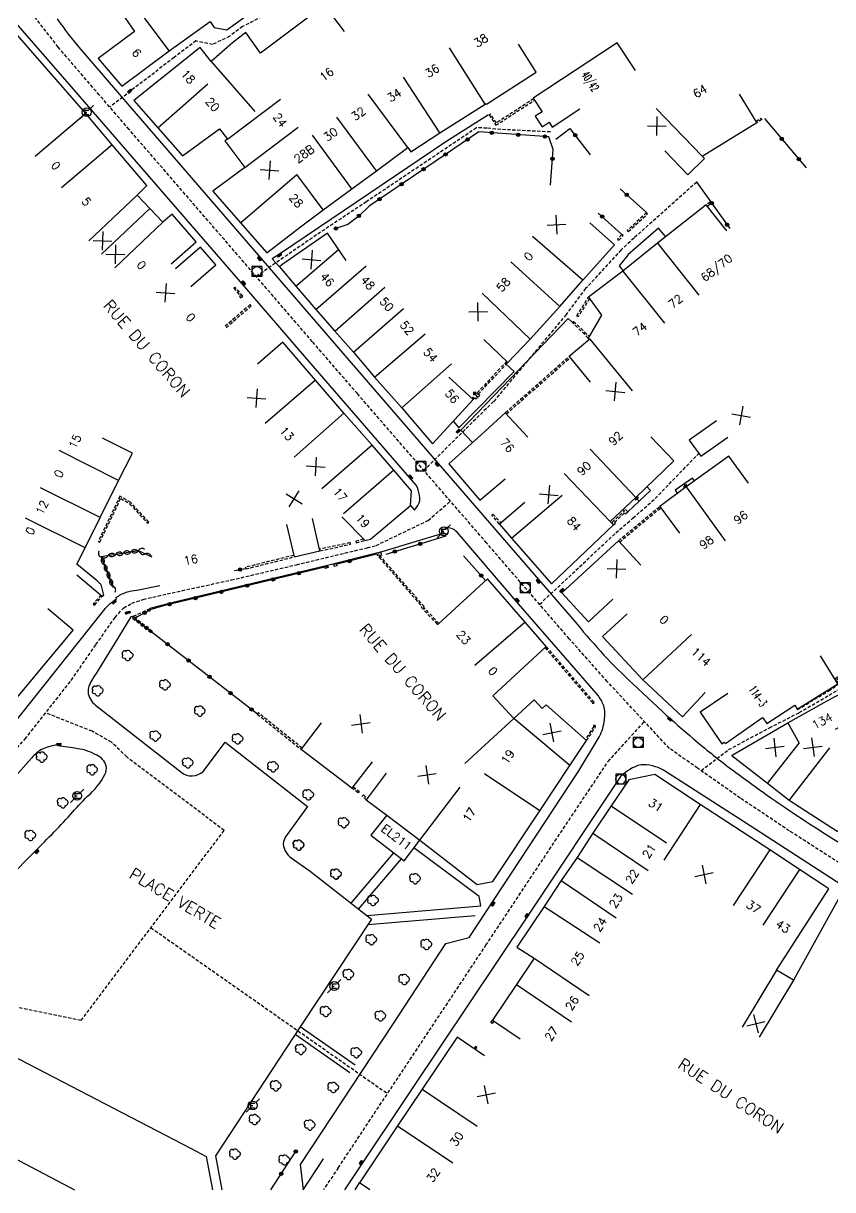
# Model space of a CAD drawing. Header units: millimetres. Extents: x 108000 to 109000, y 121000 to 122000.
# Drawn here: x 108647.9 to 108769.6, y 121000 to 121175.4 of the extents above; entities that cross this region are included whole.
import ezdxf
from ezdxf.enums import TextEntityAlignment as Align

# ---------------------------------------------------------------- set-up
doc = ezdxf.new("R2010")
doc.units = ezdxf.units.MM
doc.linetypes.add('DASHED', pattern=[0.75, 0.5, -0.25])
doc.layers.get('0').update_dxf_attribs({"linetype": 'CONTINUOUS'})
for name, color, linetype in [('W0001', 6, 'DASHED'), ('W0008', 7, 'CONTINUOUS'), ('W0100', 7, 'CONTINUOUS'), ('W0112', 1, 'DASHED'), ('W0300', 7, 'CONTINUOUS'), ('W0310', 3, 'CONTINUOUS'), ('W0322', 7, 'CONTINUOUS'), ('W0334', 7, 'CONTINUOUS'), ('W0400', 7, 'CONTINUOUS'), ('W0420', 7, 'CONTINUOUS'), ('W0471', 7, 'CONTINUOUS'), ('W0984', 7, 'CONTINUOUS'), ('W0989', 7, 'CONTINUOUS'), ('W0991', 7, 'CONTINUOUS'), ('W1102', 7, 'CONTINUOUS')]:
    doc.layers.add(name, color=color, linetype=linetype)
doc.styles.get("Standard").update_dxf_attribs({"font": 'romans.shx', "width": 0.85})

# ---------------------------------------------------------------- blocks, each defined once
blk = doc.blocks.new('t991o')
at = {"color": 0, "linetype": 'Continuous'}
for p, q in [((-1, 1), (1, -1)), ((-1, -1), (1, 1))]:
    blk.add_line(p, q, dxfattribs=at)
blk = doc.blocks.new('t322o')
at = {"color": 0, "linetype": 'Continuous'}
for radius in [0.25, 0.15]:
    blk.add_circle((0, 0), radius, dxfattribs=at)
blk = doc.blocks.new('T400')
for p, q in [((-0.15, 0.3), (0.15, 0.3)), ((-0.15, -0.25), (-0.15, 0.3)), ((-0.15, 0.15), (0.15, 0.15)), ((-0.15, 0), (0.15, 0)), ((0.15, 0.3), (0.15, -0.25)), ((-0.15, -0.15), (0.15, -0.15)), ((-0.15, -0.25), (-0.15, -0.3)), ((-0.15, -0.3), (0.15, -0.3)), ((0.15, -0.3), (0.15, -0.25))]:
    blk.add_line(p, q)
blk = doc.blocks.new('T300')
for p, q in [((-0.8, 0.51), (-0.86, 0.34)), ((-0.86, 0.34), (-0.86, 0.17)), ((-0.86, 0.17), (-0.74, 0.06)), ((-0.69, 0.63), (-0.8, 0.51)), ((-0.8, -0.06), (-0.74, 0.06)), ((-0.74, 0.06), (-0.69, 0.11)), ((-0.57, 0.69), (-0.69, 0.63)), ((-0.46, 0.69), (-0.57, 0.69)), ((-0.29, 0.63), (-0.46, 0.69)), ((-0.29, 0.63), (-0.17, 0.74)), ((-0.23, 0.57), (-0.29, 0.63)), ((-0.17, 0.74), (-0.06, 0.8)), ((-0.06, 0.8), (0.06, 0.8)), ((0.06, 0.8), (0.23, 0.74)), ((0.23, 0.74), (0.34, 0.63)), ((0.34, 0.63), (0.4, 0.51)), ((0.46, 0.46), (0.34, 0.46)), ((0.4, 0.51), (0.4, 0.46)), ((0.57, 0.4), (0.46, 0.46)), ((0.57, 0.4), (0.69, 0.29)), ((0.69, 0.29), (0.74, 0.17)), ((0.74, 0.06), (0.69, -0.17)), ((0.74, 0.17), (0.74, 0.06)), ((-0.8, -0.17), (-0.8, -0.06)), ((-0.8, -0.23), (-0.8, -0.17)), ((-0.74, -0.34), (-0.8, -0.23)), ((-0.69, -0.4), (-0.74, -0.34)), ((-0.51, -0.46), (-0.69, -0.4)), ((-0.4, -0.46), (-0.51, -0.46)), ((-0.4, -0.46), (-0.34, -0.46)), ((-0.34, -0.46), (-0.34, -0.4)), ((-0.34, -0.51), (-0.34, -0.46)), ((-0.29, -0.63), (-0.34, -0.51)), ((-0.17, -0.74), (-0.29, -0.63)), ((-0.06, -0.8), (-0.17, -0.74)), ((0.06, -0.8), (-0.06, -0.8)), ((0.17, -0.74), (0.06, -0.8)), ((0.23, -0.69), (0.17, -0.74)), ((0.29, -0.46), (0.23, -0.46)), ((0.29, -0.63), (0.23, -0.69)), ((0.46, -0.4), (0.29, -0.46)), ((0.34, -0.51), (0.29, -0.63)), ((0.34, -0.51), (0.34, -0.46)), ((0.57, -0.34), (0.46, -0.4)), ((0.63, -0.29), (0.57, -0.34)), ((0.69, -0.17), (0.63, -0.29))]:
    blk.add_line(p, q)
blk = doc.blocks.new('T471')
for p, q in [((-0.333334, 0.333334), (-0.333334, -0.333334)), ((-0.333334, 0.333334), (0.333334, 0.333334)), ((-0.333334, 0), (0, 0)), ((0.500001, 0.500001), (1.000002, 1.000002)), ((-0.500001, -0.500001), (-1.000002, -1.000002)), ((-0.333334, -0.333334), (0.333334, -0.333334))]:
    blk.add_line(p, q)
blk.add_ellipse((0, 0), major_axis=(0.471405, 0.471405), ratio=1, start_param=5.4977871438, end_param=11.780972451)
blk = doc.blocks.new('T420')
for p, q in [((0.75, 0.75), (-0.75, 0.75)), ((-0.75, 0.75), (-0.75, -0.75)), ((0.75, 0.75), (0.75, -0.75)), ((0.75, -0.75), (-0.75, -0.75))]:
    blk.add_line(p, q)
blk.add_ellipse((0, 0), major_axis=(-0.53, 0.53), ratio=1, start_param=3.926991, end_param=10.210176)
blk = doc.blocks.new('t310o')
at = {"color": 0, "linetype": 'Continuous'}
for centre, start, end in [((-0.5, 0.38), 216.8699, 323.1304), ((0.5, -0.37), 36.8699, 143.1303)]:
    blk.add_arc(centre, 0.625, start, end, dxfattribs=at)

msp = doc.modelspace()

# ---------------------------------------------------------------- linework, layer by layer
at = {"layer": 'W0001'}
for points in [[(108770.59, 121049.12), (108763.09, 121053.94), (108755.71, 121058.87), (108749.29, 121063.37), (108745.04, 121066.35), (108735.7, 121076.4), (108729.98, 121082.84), (108717.56, 121097.23), (108707.29, 121109.1), (108698.13, 121119.68), (108691.37, 121127.49), (108678.13, 121142.83), (108663.81, 121159.39), (108659.32, 121164.58), (108653.13, 121171.78), (108649.52, 121176.44), (108648.36, 121178.16), (108640.56, 121186.32)], [(108690.48, 121179.76), (108680.87, 121174.87), (108678.93, 121173.41), (108676.36, 121172.19), (108673.86, 121172.7), (108670.57, 121170.22), (108660.9, 121162.76)], [(108727.17, 121159.02), (108718.92, 121159.44), (108717.6, 121159.61), (108716.03, 121159.63), (108699.47, 121148.51), (108693.22, 121144.38), (108682.9, 121137.3)], [(108749.15, 121151.48), (108739.73, 121143.07), (108737.78, 121141.29), (108732.45, 121135.47), (108729.52, 121131.57), (108718.59, 121118.48), (108708.12, 121108.15)], [(108725.53, 121088), (108737, 121098.76), (108739.57, 121100.96), (108742.93, 121103.93), (108749.46, 121110.69)], [(108619.51, 121040.11), (108627.4, 121047.35), (108635.67, 121055.03), (108642.97, 121061.92), (108648.17, 121067.76), (108655.1, 121076.57), (108658.82, 121081.96), (108661.68, 121086.04), (108662.99, 121087.49), (108664.21, 121088.16), (108665.93, 121088.75), (108669.53, 121089.58), (108679.18, 121091.67), (108688.97, 121093.96), (108699.6, 121096.52), (108700.95, 121096.85), (108708.78, 121100.63), (108712.12, 121103.52)], [(108749.82, 121063), (108753.96, 121066.16), (108760.09, 121069.44), (108764.56, 121071.72), (108770.88, 121075.4), (108772.28, 121076.15), (108773.86, 121075.42), (108775.53, 121073.93), (108777.42, 121074.01), (108781.53, 121074.89), (108785.48, 121076.01), (108787.49, 121076.71), (108793.36, 121080.4), (108809.64, 121090.16), (108815.16, 121093.74)], [(108630.39, 121030.89), (108656.59, 121025.46), (108678.11, 121054.02), (108663.45, 121065.06), (108661.15, 121067.29), (108658.24, 121068.91), (108651.26, 121071.69)], [(108695.26, 121003.29), (108717.45, 121036.74), (108727.84, 121052.4), (108735.84, 121064.38), (108741.3, 121070.38)], [(108667.08, 121039.39), (108702.67, 121014.44)]]:
    msp.add_lwpolyline(points, dxfattribs=at)
at = {"layer": 'W0001', "flags": 128}
msp.add_lwpolyline([(108695.26, 121003.29), (108693.01, 121000)], dxfattribs=at)
at = {"layer": 'W0008', "flags": 128}
for points in [[(108706.11, 121102.86), (108706.73, 121102.17), (108707.23, 121102.88, 0.1904), (108707.48, 121104.42, 0.0614), (108706.99, 121105.94), (108691.8, 121123.46), (108680.85, 121136.13), (108654.51, 121166.57), (108646.47, 121175.8, 0.0603), (108646.11, 121176.13, 0.0742), (108645.19, 121176.55, 0.0618), (108642.16, 121177.12, 0.1009), (108638.63, 121176.77, 0.0794), (108635.99, 121175.22, 0.0599), (108632.89, 121172.26, 0.0433), (108630.3, 121168.12), (108617.76, 121140.73), (108609.21, 121122.05), (108600.6, 121103.22), (108591.53, 121083.28, -0.0127), (108589.39, 121078.7, -0.033), (108585.3, 121072.15, -0.0327), (108580.63, 121066.14), (108580.07, 121065.57)], [(108653, 121176.04, 0.0305), (108656.51, 121171.45), (108663.91, 121162.84), (108683.61, 121140.04), (108696.22, 121125.4), (108710.29, 121109.17), (108731.17, 121085.02, 0.0123), (108735.2, 121080.38, 0.0123), (108739.53, 121076.03), (108743.99, 121071.88, 0.0059), (108748.7, 121067.75, 0.0135), (108754.09, 121063.43, 0.007), (108757.94, 121060.6, 0.0149), (108768.06, 121053.77), (108786.3, 121042.29, 0.218)], [(108690.01, 121000), (108689.57, 121003.79), (108703.55, 121025), (108711.41, 121037.02), (108714.92, 121037.92), (108731.42, 121062.96), (108734.52, 121068.14, 0.1045), (108735.27, 121070.63, 0.1077), (108735.17, 121072.76, 0.0687), (108734.37, 121074.23), (108722.03, 121088.5), (108713.13, 121098.84, 0.1358), (108712.27, 121099.41, 0.0685), (108711.33, 121099.53), (108711.28, 121099.23), (108711.1, 121099.27), (108710.83, 121099.1), (108711.12, 121098.68), (108701.81, 121095.92), (108693.24, 121093.73), (108670.61, 121088.31), (108666.9, 121087.39), (108666.9, 121087.32)], [(108617.86, 121042.21), (108622.66, 121046.6), (108641.11, 121063.77, 0.0178), (108643.67, 121066.53, 0.0068), (108645.91, 121069.37), (108659.76, 121086.78, -0.0312), (108660.72, 121087.9, -0.0366), (108661.91, 121088.85), (108661.83, 121089.02, -0.0575), (108663.34, 121089.82, -0.0555), (108664.96, 121090.12), (108668.44, 121090.85)], [(108664.5, 121086.22), (108664.07, 121086.13), (108661.54, 121082.02), (108659.3, 121078.35, 0.0164), (108658.07, 121076.36, 0.1244), (108657.62, 121074.87, 0.2141), (108658.76, 121072.83), (108671.6, 121062.82, 0.405278), (108674.97, 121062.94), (108678.27, 121067.3), (108690.65, 121057.62), (108687.55, 121053.4, 0.1468), (108686.96, 121051.94, 0.185), (108688.17, 121049.87), (108691.03, 121047.87), (108700.23, 121040.67), (108689.52, 121024.5), (108682.05, 121013.13), (108676.78, 121005.1), (108677.73, 121000)], [(108628.88, 121034.22, 0.229489), (108632.79, 121035.04, 0.014318), (108641.19, 121042.44, 0.0086), (108645.55, 121046.73, -0.0002), (108649.27, 121050.49, 0.0111), (108654.98, 121056.4, -0.013), (108657.52, 121059.14, 0.1057), (108660.17, 121062.43, 0.1371), (108660.36, 121063.72, 0.2039), (108658.96, 121065.32, 0.093), (108656.03, 121066.3, 0.012), (108653.07, 121066.74), (108653.02, 121066.85, 0.0699), (108650.87, 121066.29, 0.1001), (108649.12, 121064.89), (108646.36, 121061.76, -0.0187), (108643.21, 121058.41, -0.0058), (108640.79, 121056.13), (108634.31, 121050.08), (108621.13, 121037.99)], [(108789.18, 121033.99), (108756.36, 121055.25), (108744.18, 121063.08, 0.1308), (108740.73, 121063.89, 0.1294), (108737.71, 121062.1), (108723.71, 121041.13), (108706.37, 121015.22), (108697.51, 121001.94)], [(108631.9, 121027.57, 0.0482), (108626.81, 121029.99, 0.0504), (108619.5, 121031.13, 0.1574), (108615.12, 121030.78), (108610.06, 121027.84, 0.1759), (108608.99, 121026.47, 0.2657), (108609.1, 121024.46), (108609.87, 121023.6), (108630.61, 121013.09), (108655.58, 121000)]]:
    msp.add_lwpolyline(points, format="xyb", dxfattribs=at)
for points in [[(108717.87, 121161.62), (108711.43, 121157.55), (108686.59, 121140.76), (108685.32, 121139.94), (108686.41, 121138.74)], [(108715.44, 121112.32), (108713.71, 121114.19), (108729.85, 121130.96), (108730.47, 121130.37)], [(108712.55, 121115.55), (108713.37, 121114.54), (108721.69, 121123), (108720.51, 121124.1)], [(108699.55, 121041.2), (108716.7, 121042.68), (108716.43, 121044.06), (108706.64, 121051.37)], [(108697.17, 121043.06), (108703.6, 121050.63)], [(108698.32, 121042.16), (108704.76, 121049.74)], [(108699.68, 121039.85), (108715.83, 121041.23)], [(108631.9, 121027.57), (108673.15, 121006.21), (108675.41, 121005.01), (108676.35, 121000)], [(108697, 121017.58), (108688.77, 121023.35)], [(108697.78, 121018.7), (108689.52, 121024.49)], [(108690, 121000), (108693.01, 121004.63), (108693.01, 121004.63)], [(108697.51, 121001.94), (108696.21, 121000)]]:
    msp.add_lwpolyline(points, dxfattribs=at)
at = {"layer": 'W0100'}
for p, q in [((108718.4, 121160.82), (108718.51, 121160.88)), ((108664.29, 121110.74), (108659.82, 121112.98))]:
    msp.add_line(p, q, dxfattribs=at)
at = {"layer": 'W0100', "flags": 128}
for points in [[(108661.66, 121187.24), (108657.54, 121184.4), (108661.5, 121178.66), (108663.73, 121175.44), (108664.63, 121174.14), (108659.17, 121170.06), (108662.69, 121165.92), (108669.82, 121171.23), (108675.99, 121175.65), (108676.57, 121174.74), (108678.51, 121174.4), (108686.01, 121179.86), (108689, 121182.04), (108686.06, 121186.08)], [(108696.19, 121174.11), (108693.18, 121178.1), (108683.58, 121170.87), (108681.34, 121173.97), (108679.36, 121172.43), (108676.14, 121169.63), (108674.49, 121171.73), (108664.49, 121163.76), (108668.14, 121159.63), (108671.83, 121155.45), (108677.4, 121159.51), (108678.58, 121157.94), (108678.22, 121157.67), (108681.22, 121153.7), (108676.41, 121150.13), (108680.55, 121145.34), (108684.5, 121140.83), (108689.57, 121144.74), (108692.98, 121147.29), (108697.31, 121150.46), (108701.02, 121153.2), (108705.7, 121156.7), (108706.17, 121156.02), (108710.53, 121158.89), (108717.33, 121163.21), (108717.48, 121163.3), (108717.53, 121163.22), (108725.02, 121167.99), (108722.34, 121172.21)], [(108670.12, 121139.2), (108673.89, 121142.48), (108670.26, 121146.67), (108668.87, 121145.46), (108666.91, 121147.52), (108664.99, 121149.53), (108666.45, 121150.99), (108661.24, 121157.11), (108657.29, 121161.78), (108645.55, 121175.25), (108638.34, 121175.06), (108638.69, 121162.92), (108643.69, 121163.07)], [(108753.67, 121144.16), (108750.56, 121148.08), (108743.27, 121142.3), (108738.03, 121138.09), (108732.89, 121134.17), (108734.83, 121131.5), (108732.83, 121128.01), (108733.09, 121127.85), (108729.96, 121125.28), (108733.13, 121121.41)], [(108717.15, 121127.82), (108720.77, 121124.37), (108724.11, 121127.89), (108728.58, 121132.77), (108732.02, 121136.76), (108736.77, 121142.03), (108733.06, 121145.38)], [(108696.45, 121139.68), (108693.61, 121143.79), (108686.75, 121139.06), (108686.41, 121138.74), (108688.86, 121135.85), (108691.89, 121132.35), (108694.75, 121129.09), (108697.53, 121125.92), (108700.72, 121122.17), (108704.8, 121117.55), (108709.41, 121112.15), (108715.54, 121118.79), (108711.87, 121122.18)], [(108673.07, 121135.78), (108676.85, 121139.04), (108674.55, 121141.72), (108670.76, 121138.45)], [(108695.79, 121101.18), (108699.29, 121097.61), (108700.09, 121097.78), (108706.14, 121102.88), (108706.29, 121105.08), (108703.59, 121108.19), (108700.36, 121111.93), (108696.1, 121116.76), (108691.83, 121121.71), (108686.91, 121127.4), (108683.13, 121124.13)], [(108715.7, 121118.96), (108715.8, 121119.07), (108715.99, 121118.89), (108716.54, 121119.4), (108716.31, 121119.62)], [(108723.74, 121113.12), (108720.37, 121116.81), (108716.74, 121113.5), (108711.87, 121109.11), (108716.55, 121103.64), (108720.35, 121106.89)], [(108752.13, 121115.58), (108748.04, 121112.7), (108749.77, 121110.26), (108753.85, 121113.14)], [(108723.31, 121103.3), (108719.5, 121100.07), (108721.32, 121097.93), (108727.33, 121091.08), (108736.63, 121099.95), (108736.14, 121100.46), (108739.98, 121104.08), (108745.71, 121109.58), (108742.25, 121113.18)], [(108756.92, 121106.23), (108753.99, 121110.28), (108747.58, 121105.65), (108743.62, 121102.73), (108746.59, 121098.7)], [(108748.84, 121106.56), (108748.54, 121106.97), (108745.94, 121105.17), (108746.29, 121104.69)], [(108740.76, 121093.89), (108737.38, 121097.57), (108728.85, 121089.72), (108732.9, 121085.37), (108736.56, 121088.78)], [(108702.44, 121062.61), (108699.46, 121058.59), (108702.57, 121056.29), (108700.14, 121053.29), (108705.17, 121049.43), (108707.52, 121052.53), (108707.52, 121052.53), (108716.15, 121045.9), (108718.49, 121046.31), (108725.57, 121056.98), (108730.09, 121063.78), (108732.59, 121067.51), (108726.51, 121072.89), (108725.93, 121072.35), (108724.71, 121073.67), (108721.64, 121070.85), (108718.5, 121074.26), (108726.53, 121081.66), (108723.35, 121085.34), (108717.68, 121091.85), (108710.38, 121085.11)], [(108738.68, 121086.56), (108735.01, 121083.17), (108741.04, 121076.65), (108747.03, 121071.1), (108750.43, 121074.77)], [(108753.84, 121074.61), (108749.7, 121071.8), (108752.92, 121067.05), (108753.29, 121067.3), (108753.46, 121067.06), (108759.06, 121071), (108759.71, 121070.07), (108763.9, 121072.83), (108764.27, 121072.24), (108770.38, 121076.04), (108767.75, 121080.28)], [(108781.32, 121031.2), (108784.06, 121035.38), (108780.06, 121038), (108770.67, 121044.1), (108763.7, 121031.48), (108761.15, 121033.02), (108769, 121045.23), (108764.62, 121048.12), (108760.14, 121051.07), (108749.69, 121057.92), (108742.88, 121062.41), (108738.95, 121061.64), (108736.31, 121057.69), (108733.56, 121053.59), (108731.16, 121049.96), (108728.79, 121046.48), (108726.23, 121042.55), (108722.12, 121036.44), (108724.71, 121034.79), (108722.04, 121030.84), (108718.45, 121025.47), (108722.61, 121022.7)], [(108717.26, 121020.14), (108713.11, 121022.93), (108707.85, 121015.11), (108704.16, 121009.58), (108698.47, 121001.03)], [(108697.78, 121000), (108698.47, 121001.03), (108698.47, 121001.03)]]:
    msp.add_lwpolyline(points, dxfattribs=at)
at = {"layer": 'W0100'}
for points in [[(108739.95, 121168.25), (108737.2, 121172.43), (108724.56, 121164.1), (108725.9, 121162.07), (108724.88, 121161.4), (108725.93, 121159.79), (108726.95, 121160.47), (108727.42, 121159.75), (108731.6, 121162.5)], [(108744.34, 121156.18), (108747.81, 121152.58), (108750.34, 121155.01), (108749.99, 121155.37), (108758.21, 121160.43), (108755.6, 121164.69)], [(108619.03, 121126.69), (108614.5, 121128.8), (108593.04, 121082.79), (108598.07, 121080.51), (108597.88, 121080.06), (108599.05, 121079.51), (108599.24, 121079.92), (108606.85, 121076.4), (108606.66, 121075.99), (108607.89, 121075.43), (108608.11, 121075.87), (108630.36, 121065.56), (108630.6, 121066.08), (108637.26, 121062.97), (108639.12, 121065.42), (108639.47, 121065.12), (108643.89, 121070.39), (108655.39, 121084.12), (108651.56, 121087.33)], [(108716.26, 121119.15), (108715.58, 121119.88), (108715.57, 121119.48), (108715.98, 121119.86), (108715.58, 121119.88)], [(108738.79, 121101.9), (108742.23, 121105.13), (108741.68, 121105.71)], [(108747.24, 121106.07), (108747.58, 121105.65), (108747.62, 121106.05), (108747.19, 121105.69), (108747.58, 121105.65)], [(108740.51, 121103.51), (108739.98, 121104.08), (108739.97, 121103.68), (108740.38, 121104.07), (108739.98, 121104.08)], [(108687.48, 121100), (108688.61, 121095.13), (108692.5, 121096.03), (108691.37, 121100.9)], [(108789.51, 121052.99), (108793.47, 121049.93), (108787.92, 121042.77), (108780.15, 121047.63), (108777.1, 121049.5), (108777.22, 121049.69), (108783.84, 121052.32), (108780.89, 121058.93), (108776.56, 121056.81), (108770.43, 121053.98), (108770.3, 121053.87), (108763.05, 121058.53), (108759.78, 121061.06), (108754.45, 121065.25), (108754.51, 121065.33), (108762.84, 121070.17), (108768.32, 121073.22), (108769.97, 121074.14), (108772.39, 121075.36), (108774.41, 121071.53), (108769.99, 121069.2)], [(108700.35, 121064.34), (108697.31, 121060.36), (108689.68, 121066.19), (108692.72, 121070.17)]]:
    msp.add_lwpolyline(points, dxfattribs=at)
msp.add_lwpolyline([(108655.92, 121092.44), (108659.77, 121089.25), (108659.98, 121089.36), (108659.63, 121090.76, 0.122), (108659.4, 121091.15, 0.0357), (108658.98, 121091.52), (108655.95, 121094.05), (108657.17, 121096.51), (108659.43, 121101.04), (108662.23, 121106.63), (108664.29, 121110.74)], format="xyb", dxfattribs=at)
at = {"layer": 'W0112'}
for p, q in [((108720.37, 121116.81), (108729.96, 121125.28)), ((108720.53, 121116.62), (108730.13, 121125.09)), ((108737.38, 121097.57), (108743.62, 121102.73)), ((108737.54, 121097.37), (108743.78, 121102.54))]:
    msp.add_line(p, q, dxfattribs=at)
for points in [[(108724.62, 121164.01), (108719.03, 121160.37), (108718.16, 121161.71), (108717.95, 121161.58), (108718.96, 121160.03), (108724.76, 121163.8)], [(108758.08, 121160.64), (108758.84, 121161.11), (108758.97, 121160.9), (108758.21, 121160.43)], [(108750.72, 121147.89), (108751.35, 121148.31), (108751.21, 121148.52), (108750.56, 121148.08)], [(108733.05, 121133.96), (108731.33, 121131.25), (108731.12, 121131.39), (108732.89, 121134.17)], [(108678.38, 121129.61), (108682.17, 121132.89), (108682.01, 121133.08), (108678.22, 121129.8)], [(108732.85, 121128.04), (108730.47, 121130.37), (108730.64, 121130.55), (108732.98, 121128.27)], [(108720.59, 121124.55), (108716.1, 121119.75), (108716.28, 121119.58), (108720.77, 121124.37)], [(108715.54, 121118.79), (108715.7, 121118.96), (108715.52, 121119.13), (108715.36, 121118.96)], [(108736.45, 121100.13), (108736.56, 121100.22), (108736.44, 121100.36), (108738.29, 121102.06), (108738.08, 121102.29)], [(108736.63, 121099.95), (108736.93, 121100.2), (108736.79, 121100.34), (108738.32, 121101.75), (108738.46, 121101.6), (108738.79, 121101.9), (108738.26, 121102.46)], [(108719.5, 121100.07), (108718.33, 121101.42), (108718.52, 121101.58), (108719.69, 121100.23)], [(108692.5, 121096.03), (108697.09, 121097.04), (108697.03, 121097.28), (108692.45, 121096.28)], [(108699.09, 121097.82), (108697.89, 121097.49), (108697.96, 121097.25), (108699.29, 121097.61)], [(108688.56, 121095.37), (108681.29, 121093.57), (108681.35, 121093.33), (108688.61, 121095.13)], [(108659.58, 121089.41), (108658.41, 121088.05), (108658.6, 121087.89), (108659.77, 121089.25)], [(108726.34, 121081.49), (108733.46, 121073.22), (108733.44, 121073.13), (108733.68, 121073.07), (108733.73, 121073.28), (108726.53, 121081.66)], [(108764.27, 121072.24), (108764.31, 121072.17), (108769, 121075.01), (108770.56, 121076.04), (108770.17, 121076.63), (108770.46, 121076.83), (108770.33, 121077.04), (108769.93, 121076.77)], [(108689.83, 121066.39), (108683.22, 121071.7), (108683.07, 121071.5), (108689.68, 121066.19)], [(108732.59, 121067.51), (108733.95, 121069.6), (108733.88, 121069.84), (108733.64, 121069.77), (108733.68, 121069.64), (108732.4, 121067.68)], [(108697.47, 121060.56), (108698.4, 121059.89), (108698.26, 121059.68), (108697.31, 121060.36)], [(108699.46, 121058.59), (108698.87, 121059.18), (108699.05, 121059.36), (108699.64, 121058.76)], [(108718.66, 121025.33), (108718.42, 121024.98), (108718.21, 121025.12), (108718.45, 121025.47)], [(108715.89, 121021.06), (108716.11, 121021.4), (108715.9, 121021.54), (108715.69, 121021.2)]]:
    msp.add_lwpolyline(points, dxfattribs=at)
for points in [[(108738.87, 121144.04), (108741.77, 121146.71), (108741.61, 121146.89), (108738.7, 121144.22)], [(108737.44, 121142.74), (108738.09, 121143.44), (108737.91, 121143.61), (108737.26, 121142.91)], [(108680.57, 121134.07), (108680.9, 121134.35), (108679.72, 121135.71), (108679.53, 121135.55), (108680.55, 121134.38), (108680.41, 121134.26)], [(108659.4, 121097.37), (108662.54, 121103.93), (108663.88, 121103.13), (108666.57, 121100.21), (108666.75, 121100.38), (108664.04, 121103.32), (108662.43, 121104.28), (108659.17, 121097.47)], [(108701.79, 121095.49), (108701.67, 121095.79), (108701.05, 121095.58), (108701.13, 121095.35), (108701.43, 121095.45), (108701.41, 121095.06), (108707.82, 121087.68), (108707.72, 121087.59), (108710.2, 121084.94), (108710.38, 121085.11), (108708.08, 121087.57), (108708.17, 121087.66), (108701.66, 121095.15), (108701.67, 121095.41)], [(108693.22, 121093.65), (108693.7, 121093.76), (108693.76, 121093.52), (108693.27, 121093.41)], [(108695.05, 121094.1), (108694.56, 121093.97), (108694.62, 121093.73), (108695.11, 121093.85)], [(108667.32, 121083.89), (108664.65, 121085.98), (108664.68, 121086.03), (108667, 121087.1), (108666.9, 121087.32), (108664.5, 121086.22), (108664.33, 121085.92), (108667.17, 121083.7)]]:
    msp.add_lwpolyline(points, close=True, dxfattribs=at)
at = {"layer": 'W0310', "flags": 128}
msp.add_lwpolyline([(108667.29, 121095.09), (108665.2, 121096.07), (108659.6, 121095.16), (108661.41, 121090.54)], dxfattribs=at)
at = {"layer": 'W0322', "flags": 128}
for points in [[(108759.36, 121161.04), (108765.63, 121153.64)], [(108727.95, 121157.92), (108730.08, 121159.56), (108733.13, 121155.6)], [(108749.08, 121151.58), (108754.12, 121144.52)], [(108711.41, 121098.27), (108702.39, 121095.51)], [(108701.07, 121095.53), (108695.07, 121094.04)], [(108717.4, 121091.6), (108714.1, 121095.31)], [(108693.23, 121093.6), (108668.95, 121087.79), (108666.93, 121087.19), (108664.63, 121085.86), (108683.1, 121071.54)], [(108679.64, 121093.09), (108681.34, 121093.37)], [(108685.1, 121000), (108688.92, 121005.86)]]:
    msp.add_lwpolyline(points, dxfattribs=at)
at = {"layer": 'W0322'}
for points in [[(108727.16, 121151.01), (108727.58, 121156.39), (108726.92, 121158.28), (108716.4, 121159.04), (108709.83, 121154.6), (108699.92, 121147.85), (108698.36, 121146.38), (108696.69, 121145.09), (108694.59, 121144.41)], [(108741.61, 121146.89), (108737.65, 121150.46)], [(108737.91, 121143.61), (108734.35, 121146.81)]]:
    msp.add_lwpolyline(points, dxfattribs=at)
at = {"layer": 'W0334', "flags": 128}
msp.add_lwpolyline([(108744.5, 121143.28), (108743.42, 121144.56), (108738.79, 121140.55), (108738.82, 121140.48), (108737.5, 121138.88), (108738.11, 121138.16)], dxfattribs=at)
msp.add_lwpolyline([(108663.24, 121086.77), (108663.89, 121086.96), (108663.94, 121086.71), (108663.3, 121086.53)], close=True, dxfattribs=at)
at = {"layer": 'W1102'}
for p, q in [((108669.82, 121171.23), (108665.67, 121176.79)), ((108717.33, 121163.21), (108711.97, 121171.65)), ((108676.14, 121169.63), (108682.72, 121162.09)), ((108710.53, 121158.89), (108705.04, 121167.24)), ((108668.14, 121159.63), (108675.63, 121166.25)), ((108678.58, 121157.94), (108686.57, 121163.95)), ((108705.7, 121156.7), (108699.73, 121164.71)), ((108657.29, 121161.78), (108649.66, 121155.32)), ((108749.99, 121155.37), (108743.05, 121162.57)), ((108681.22, 121153.7), (108689.2, 121159.74)), ((108701.02, 121153.2), (108695.06, 121161.24)), ((108697.31, 121150.46), (108691.4, 121158.52)), ((108661.24, 121157.11), (108653.63, 121150.63)), ((108680.55, 121145.34), (108689, 121152.62)), ((108692.98, 121147.29), (108689, 121152.62)), ((108664.99, 121149.53), (108657.75, 121142.63)), ((108666.91, 121147.52), (108659.67, 121140.63)), ((108668.87, 121145.46), (108661.63, 121138.57)), ((108732.02, 121136.76), (108724.44, 121143.29)), ((108743.27, 121142.3), (108749.48, 121134.46)), ((108688.86, 121135.85), (108695.31, 121141.33)), ((108691.89, 121132.35), (108699.45, 121138.9)), ((108728.58, 121132.77), (108721.2, 121139.52)), ((108738.03, 121138.09), (108744.29, 121130.3)), ((108694.75, 121129.09), (108702.26, 121135.7)), ((108724.11, 121127.89), (108716.87, 121134.78)), ((108697.53, 121125.92), (108705.06, 121132.5)), ((108700.72, 121122.17), (108708.33, 121128.66)), ((108733.09, 121127.85), (108739.43, 121120.11)), ((108704.8, 121117.55), (108712.3, 121124.17)), ((108691.83, 121121.71), (108684.26, 121115.17)), ((108696.1, 121116.76), (108688.6, 121110.15)), ((108662.23, 121106.63), (108653.29, 121111.11)), ((108700.36, 121111.93), (108692.79, 121105.39)), ((108739.98, 121104.08), (108733.11, 121111.35)), ((108703.59, 121108.19), (108696.04, 121101.63)), ((108736.14, 121100.46), (108729.24, 121107.69)), ((108659.43, 121101.04), (108650.49, 121105.52)), ((108747.58, 121105.65), (108753.44, 121097.54)), ((108721.32, 121097.93), (108728.94, 121104.41)), ((108657.17, 121096.51), (108648.2, 121100.95)), ((108723.35, 121085.34), (108715.78, 121078.8)), ((108741.04, 121076.65), (108748.38, 121083.45)), ((108721.64, 121070.85), (108714.29, 121064.07)), ((108730.09, 121063.78), (108721.64, 121070.85)), ((108762.84, 121070.17), (108764.54, 121067.11)), ((108759.78, 121061.06), (108764.54, 121067.11)), ((108763.05, 121058.53), (108769.18, 121066.43)), ((108725.57, 121056.98), (108717.23, 121062.51)), ((108707.52, 121052.53), (108713.56, 121060.5)), ((108749.69, 121057.92), (108744.21, 121049.56)), ((108702.57, 121056.29), (108707.52, 121052.53)), ((108736.31, 121057.69), (108744.63, 121052.13)), ((108733.56, 121053.59), (108741.86, 121048.01)), ((108760.14, 121051.07), (108754.64, 121042.72)), ((108731.16, 121049.96), (108739.5, 121044.44)), ((108764.62, 121048.12), (108759.12, 121039.77)), ((108728.79, 121046.48), (108737.06, 121040.86)), ((108726.23, 121042.55), (108734.6, 121037.09)), ((108724.71, 121034.79), (108732.99, 121029.18)), ((108761.15, 121033.02), (108756, 121024.44)), ((108722.04, 121030.84), (108730.32, 121025.23)), ((108763.7, 121031.48), (108758.56, 121022.91)), ((108707.85, 121015.11), (108716.15, 121009.53)), ((108704.16, 121009.58), (108712.47, 121004.02)), ((108700, 121000), (108698.47, 121001.03))]:
    msp.add_line(p, q, dxfattribs=at)

# ---------------------------------------------------------------- block references
at = {"layer": 'W0300'}
for p in [(108663.6, 121080.3), (108659.11, 121075.01), (108669.23, 121075.88), (108674.47, 121071.94), (108667.77, 121068.2), (108680.14, 121067.76), (108650.7, 121065.02), (108672.66, 121064.15), (108658.28, 121063.11), (108685.48, 121063.58), (108690.77, 121059.35), (108653.86, 121058.14), (108696.1, 121055.17), (108648.98, 121053.26), (108689.3, 121051.81), (108689.35, 121051.78), (108694.93, 121047.46), (108694.94, 121047.42), (108706.85, 121046.75), (108700.49, 121043.47), (108700.25, 121037.58), (108708.53, 121036.85), (108696.82, 121032.35), (108705.2, 121031.59), (108693.39, 121026.79), (108701.63, 121026.11), (108689.65, 121021.09), (108697.99, 121020.59), (108685.89, 121015.61), (108694.53, 121015.36), (108682.7, 121010.53), (108691.01, 121009.72), (108679.74, 121005.33), (108687.18, 121004.46)]:
    msp.add_blockref('T300', p, dxfattribs=at)
at = {"layer": 'W0310'}
for p, rotation in [((108659.63, 121095.07), 291.432050537698), ((108660.06, 121093.99), 291.432050537698), ((108660.64, 121095.33), 189.2906289743309), ((108661.78, 121095.52), 189.2906289743309), ((108662.92, 121095.7), 189.2906289743309), ((108664.06, 121095.89), 189.2906289743309), ((108665.2, 121096.07), 189.2906289743309), ((108666.24, 121095.58), 154.70339338164), ((108660.48, 121092.92), 291.432050537698), ((108660.9, 121091.84), 291.432050537698), ((108661.32, 121090.77), 291.432050537698)]:
    msp.add_blockref('t310o', p, dxfattribs=dict(at, rotation=rotation))
at = {"layer": 'W0322'}
for p, rotation in [((108714.7, 121157.89), 214.0510021932635), ((108718.34, 121158.9), 175.8684937675673), ((108722.33, 121158.61), 175.8684937675673), ((108726.32, 121158.32), 175.8684937675673), ((108730.88, 121158.53), 307.5958494630412), ((108761.95, 121157.99), 310.2527839835808), ((108711.39, 121155.65), 214.0510021932635), ((108727.47, 121155), 85.54971330090282), ((108764.53, 121154.94), 310.2527839835808), ((108708.08, 121153.41), 214.2459143600376), ((108704.77, 121151.15), 214.2459143600376), ((108701.46, 121148.9), 214.2459143600376), ((108738.64, 121149.57), 137.9435442603521), ((108751.41, 121148.32), 305.5220688562146), ((108698.37, 121146.39), 223.4177554779975), ((108734.94, 121146.29), 137.9435442602922), ((108694.9, 121144.51), 197.9116535591906), ((108753.73, 121145.07), 305.5220688562146), ((108707.58, 121097.1), 197.0284347139561), ((108696.94, 121094.51), 193.8918294390396), ((108703.76, 121095.93), 197.0284347139561), ((108680.49, 121093.23), 9.363312090768108), ((108685.45, 121091.74), 193.4462134795525), ((108689.34, 121092.67), 193.4462134795525), ((108716.76, 121092.32), 131.6498579892748), ((108677.67, 121089.88), 193.4462134795525), ((108681.56, 121090.81), 193.4462134795525), ((108669.89, 121088.02), 193.4462134795525), ((108673.78, 121088.95), 193.4462134795525), ((108666.13, 121086.72), 210.1663629640951), ((108666.43, 121084.46), 322.2028980625711), ((108669.59, 121082.01), 322.2028980625711), ((108672.75, 121079.56), 322.2028980625711), ((108675.91, 121077.11), 322.2028980625711), ((108679.07, 121074.66), 322.2028980625711), ((108682.23, 121072.21), 322.2028980625711), ((108688.85, 121005.75), 56.89071145496737), ((108686.67, 121002.4), 56.89071145496737)]:
    msp.add_blockref('t322o', p, dxfattribs=dict(at, rotation=rotation))
at = {"layer": 'W0400'}
for p, rotation in [((108663.88, 121165.15), 310.7008730200478), ((108686.44, 121140.51), 124.0634970851934), ((108683.43, 121139.95), 220.8137821974441), ((108680.98, 121136.28), 220.8137821982748), ((108713.29, 121114.04), 134.9916025547642), ((108710.16, 121109.03), 220.8974507474781), ((108706.14, 121107.12), 220.8974507474301), ((108725.33, 121091.48), 220.8557725080475), ((108728.87, 121090.12), 132.6312918981854), ((108661.54, 121088.36), 309.2307560781649), ((108722.15, 121088.6), 220.8557725082338), ((108663.63, 121086.77), 285.9215003403259), ((108745.11, 121070.73), 48.68441681907589), ((108653.25, 121066.96), 82.27725469745282), ((108649.93, 121050.84), 315.8927074682681), ((108718.5, 121042.99), 326.2233867198154), ((108723.64, 121041.2), 326.2233867196639), ((108698.73, 121004.06), 326.6833879557236)]:
    msp.add_blockref('T400', p, dxfattribs=dict(at, rotation=rotation))
at = {"layer": 'W0420'}
for p in [(108683.03, 121138.03), (108707.66, 121108.75), (108723.35, 121090.5), (108740.37, 121067.21), (108737.73, 121061.73)]:
    msp.add_blockref('T420', p, dxfattribs=at)
at = {"layer": 'W0471'}
for p in [(108657.43, 121161.99), (108711.13, 121098.98), (108655.99, 121059.21), (108694.65, 121030.61), (108682.39, 121012.66)]:
    msp.add_blockref('T471', p, dxfattribs=at)
at = {"layer": 'W0991'}
for p, rotation in [((108743.17, 121159.92), 43.95849953852912), ((108684.92, 121153.29), 310.7711219558237), ((108728.08, 121145.09), 47.94354426020568), ((108659.8, 121142.66), 313.6075923148352), ((108661.73, 121140.63), 313.6075923147096), ((108691.23, 121139.82), 310.2930765749148), ((108669.26, 121134.83), 310.7556383075574), ((108716.28, 121131.99), 46.43426587968475), ((108736.92, 121119.99), 39.32856148793959), ((108682.94, 121118.99), 310.8394297275813), ((108755.85, 121116.38), 305.1940312852328), ((108691.85, 121108.73), 311.3836711282468), ((108726.89, 121104.5), 310.3488773060481), ((108688.63, 121103.86), 13.11058692670204), ((108737.1, 121093.34), 312.9611391912875), ((108698.66, 121070.03), 322.6286595426279), ((108727.4, 121068.73), 56.20800987364907), ((108760.9, 121066.49), 321.8124055414783), ((108766.62, 121066.51), 322.2283416762564), ((108708.6, 121062.36), 323.0873563650513), ((108750.26, 121047.39), 326.7494120688196), ((108758.05, 121024.96), 329.0289792183749), ((108717.53, 121014.28), 56.06645408916026)]:
    msp.add_blockref('t991o', p, dxfattribs=dict(at, rotation=rotation))

# ---------------------------------------------------------------- texts
at = {"layer": 'W0984'}
msp.add_text('EL211', height=1.25, rotation=322.8381, dxfattribs=at).set_placement((108704.03, 121052.98), align=Align.MIDDLE)
at = {"layer": 'W0989'}
for s, rotation, p in [('RUE DU CORON', 310.8337, (108666.46, 121126.47)), ('RUE DU CORON', 310.9511, (108704.96, 121077.81)), ('PLACE VERTE', 329.3539, (108670.7, 121043.81)), ('RUE DU CORON', 326.5856, (108754.3, 121014.11))]:
    msp.add_text(s, height=1.75, rotation=rotation, dxfattribs=at).set_placement(p, align=Align.MIDDLE)
at = {"layer": 'W0991'}
for s, rotation, p in [('38', 32.4686, (108716.71, 121172.78)), ('6', 310.3739, (108664.94, 121170.9)), ('16', 36.9855, (108693.49, 121167.7)), ('36', 32.4686, (108709.37, 121168.22)), ('18', 311.4685, (108672.69, 121167.32)), ('34', 33.3112, (108703.68, 121164.56)), ('64', 31.5663, (108749.65, 121165.14)), ('20', 311.4339, (108676.36, 121163.16)), ('24', 307.1082, (108686.5, 121160.81)), ('32', 36.6854, (108698.28, 121161.77)), ('30', 36.5407, (108694.1, 121158.66)), ('28B', 36.2199, (108690.12, 121155.73)), ('0', 310.2668, (108652.78, 121153.95)), ('5', 310.4191, (108657.38, 121148.54)), ('28', 311.2277, (108688.92, 121148.69)), ('0', 49.2626, (108723.86, 121140.31)), ('68/70', 38.3808, (108752.19, 121138.53)), ('0', 310.99, (108665.66, 121139)), ('46', 310.8754, (108693.6, 121136.84)), ('48', 311.3247, (108699.7, 121136.34)), ('58', 47.5225, (108720.08, 121136.07)), ('50', 311.1429, (108702.54, 121133.1)), ('72', 38.7632, (108745.97, 121133.57)), ('0', 310.7556, (108673.06, 121131.14)), ('52', 310.4417, (108705.59, 121129.56)), ('74', 37.3555, (108740.61, 121129.38)), ('54', 311.4751, (108709.13, 121125.49)), ('56', 310.4313, (108712.37, 121119.27)), ('13', 310.8311, (108687.53, 121113.68)), ('15', 63.394, (108655.66, 121112.5)), ('76', 310.5262, (108720.67, 121111.9)), ('92', 43.8159, (108736.96, 121112.96)), ('90', 43.3587, (108732.22, 121108.45)), ('0', 63.394, (108653.23, 121107.64)), ('17', 310.8227, (108695.54, 121104.5)), ('12', 63.394, (108650.7, 121102.58)), ('96', 35.8527, (108755.77, 121101.07)), ('19', 310.9558, (108698.95, 121100.55)), ('84', 311.2728, (108730.71, 121100.12)), ('0', 63.6799, (108648.94, 121099.05)), ('98', 36.3769, (108750.64, 121097.34)), ('16', 11.0914, (108673.07, 121094.71)), ('0', 312.7778, (108744.26, 121085.68)), ('23', 311.0289, (108714.1, 121083.02)), ('114', 317.2054, (108749.81, 121080.12)), ('0', 310.8359, (108718.51, 121077.94)), ('134', 28.5163, (108768.03, 121070.46)), ('19', 56.3771, (108720.75, 121065.09)), ('31', 326.6241, (108743, 121057.8)), ('17', 56.4553, (108714.95, 121056.34)), ('21', 56.0835, (108741.99, 121050.9)), ('22', 56.536, (108739.45, 121047.09)), ('23', 55.7771, (108737, 121043.44)), ('37', 326.6067, (108757.7, 121042.5)), ('24', 56.8618, (108734.63, 121039.87)), ('43', 326.6388, (108762.13, 121039.58)), ('25', 56.104, (108731.23, 121034.76)), ('26', 55.8697, (108730.41, 121028.05)), ('27', 56.2583, (108727.31, 121023.44)), ('30', 56.2437, (108713.07, 121007.62)), ('32', 56.5371, (108709.53, 121002.19))]:
    msp.add_text(s, height=1.25, rotation=rotation, dxfattribs=at).set_placement(p, align=Align.MIDDLE)
at = {"layer": 'W0991', "width": 0.5}
for s, rotation, p in [('40/42', 303.3593, (108733.09, 121166.6)), ('114-3', 304.1074, (108758.35, 121074.19))]:
    msp.add_text(s, height=1.25, rotation=rotation, dxfattribs=at).set_placement(p, align=Align.MIDDLE)

doc.saveas('drawing.dxf')
